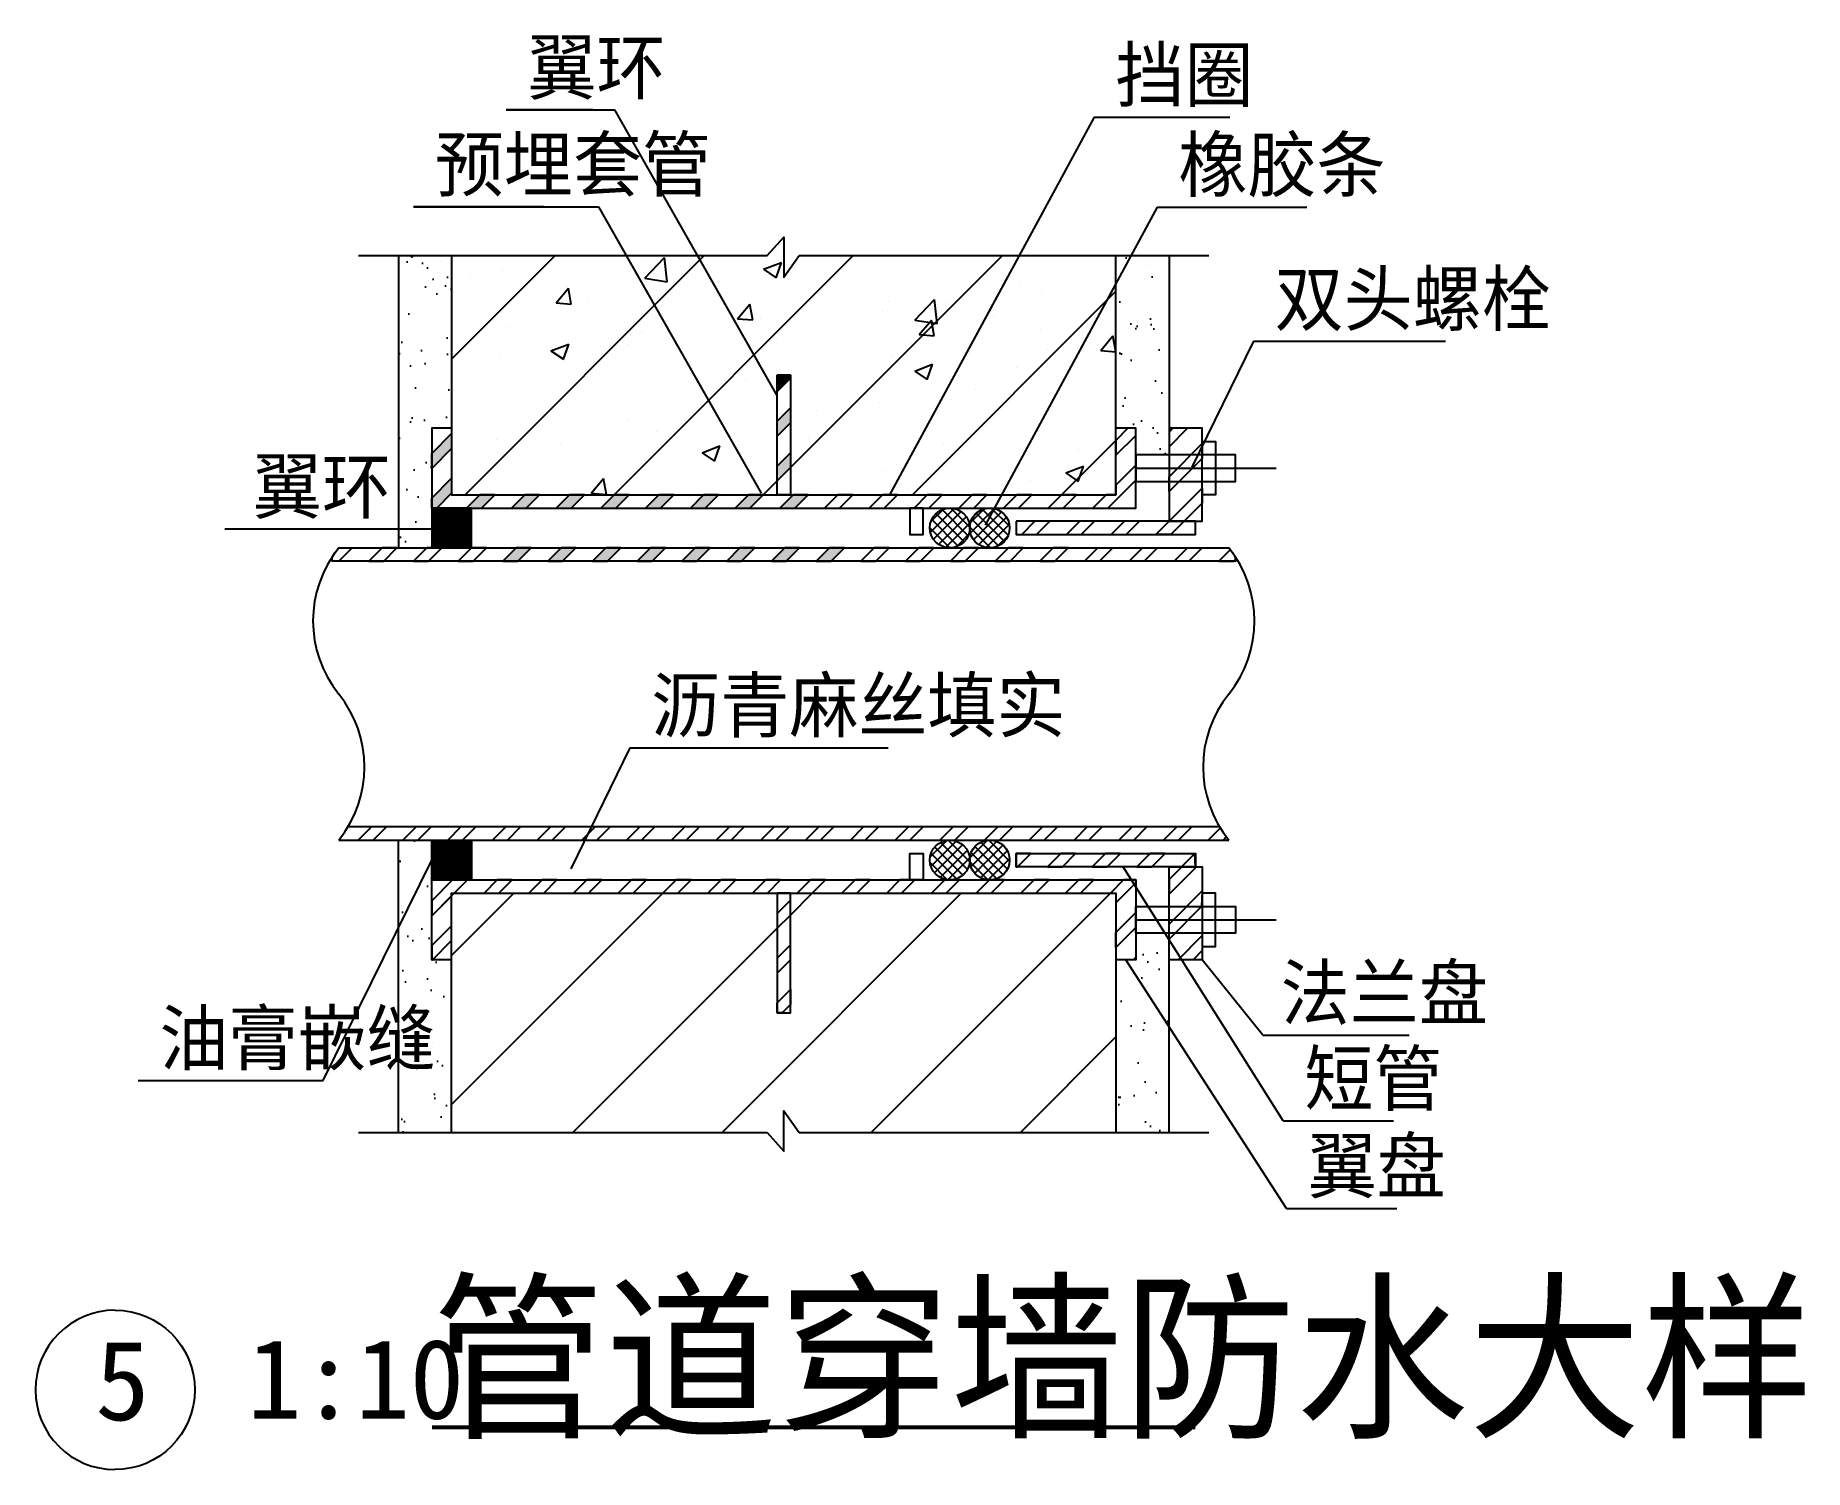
# Model space of a CAD drawing. Header units: metres. Extents: x -2554 to 10764, y -8903 to 1893.
import ezdxf

# ---------------------------------------------------------------- set-up
doc = ezdxf.new("R2010")
doc.units = ezdxf.units.M
doc.layers.add('PUB_TEXT', color=7, linetype='Continuous')

msp = doc.modelspace()

# ---------------------------------------------------------------- hatches: boundary and pattern name
h = msp.add_hatch()
h.set_pattern_fill('AR-SAND', scale=8)
h.paths.add_polyline_path([(579.77, 235.51), (179.77, 235.51), (179.77, -1964.49), (429.77, -1964.49), (429.77, -1664.49), (429.77, -1064.49), (579.77, -1064.49)])
h.paths.add_polyline_path([(5979.77, 235.51), (5579.77, 235.51), (5579.77, -1064.49), (5729.77, -1064.49), (5729.77, -1264.49), (5979.77, -1264.49), (5979.77, -1064.49)])
h = msp.add_hatch()
h.set_pattern_fill('SOLID')
h.paths.add_polyline_path([(3129.77, -686.84), (3129.77, -664.49), (3029.77, -664.49), (3029.77, -786.84)])
h = msp.add_hatch()
h.set_pattern_fill('SOLID')
h.paths.add_polyline_path([(3129.77, -1023.6), (3129.77, -911.35), (3029.77, -1011.35), (3029.77, -1123.6)])
h.paths.add_polyline_path([(3129.77, -1360.36), (3129.77, -1248.11), (3029.77, -1348.11), (3029.77, -1460.36)])
h.paths.add_polyline_path([(429.77, -1254.03), (429.77, -1366.28), (579.77, -1216.28), (579.77, -1104.03)])
h.paths.add_polyline_path([(429.77, -1590.79), (429.77, -1664.49), (468.32, -1664.49), (579.77, -1553.04), (579.77, -1440.79)])
h.paths.add_polyline_path([(692.82, -1664.49), (805.08, -1664.49), (905.08, -1564.49), (792.82, -1564.49)])
h.paths.add_polyline_path([(1241.84, -1564.49), (1129.58, -1564.49), (1029.58, -1664.49), (1141.84, -1664.49)])
h = msp.add_hatch()
h.set_pattern_fill('ANSI32', scale=25)
h.paths.add_polyline_path([(6229.77, -1064.49), (5979.77, -1064.49), (5979.77, -1264.49), (6229.77, -1264.49), (6229.77, -1164.49)])
h.paths.add_polyline_path([(6229.77, -1264.49), (5979.77, -1264.49), (5979.77, -1364.49), (6229.77, -1364.49)])
h.paths.add_polyline_path([(6229.77, -1364.49), (5979.77, -1364.49), (5979.77, -1464.49), (6229.77, -1464.49)])
h.paths.add_polyline_path([(6229.77, -1464.49), (5979.77, -1464.49), (5979.77, -1764.49), (6229.77, -1764.49)])
h = msp.add_hatch()
h.set_pattern_fill('SOLID')
h.paths.add_polyline_path([(1578.6, -1564.49), (1466.34, -1564.49), (1366.34, -1664.49), (1478.6, -1664.49)])
h.paths.add_polyline_path([(1915.35, -1564.49), (1803.1, -1564.49), (1703.1, -1664.49), (1815.35, -1664.49)])
h.paths.add_polyline_path([(2252.11, -1564.49), (2139.86, -1564.49), (2039.86, -1664.49), (2152.11, -1664.49)])
h.paths.add_polyline_path([(2588.87, -1564.49), (2476.62, -1564.49), (2376.62, -1664.49), (2488.87, -1664.49)])
h.paths.add_polyline_path([(2925.63, -1564.49), (2813.38, -1564.49), (2713.38, -1664.49), (2825.63, -1664.49)])
h.paths.add_polyline_path([(3262.39, -1564.49), (3150.14, -1564.49), (3050.14, -1664.49), (3162.39, -1664.49)])
h.paths.add_polyline_path([(3199.15, -1964.49), (3086.9, -1964.49), (2986.9, -2064.49), (3099.15, -2064.49)])
h.paths.add_polyline_path([(2862.39, -1964.49), (2750.14, -1964.49), (2650.14, -2064.49), (2762.39, -2064.49)])
h.paths.add_polyline_path([(2525.63, -1964.49), (2413.38, -1964.49), (2313.38, -2064.49), (2425.63, -2064.49)])
h.paths.add_polyline_path([(2188.87, -1964.49), (2076.62, -1964.49), (1976.62, -2064.49), (2088.87, -2064.49)])
h.paths.add_polyline_path([(1852.11, -1964.49), (1739.86, -1964.49), (1639.86, -2064.49), (1752.11, -2064.49)])
h.paths.add_polyline_path([(1515.35, -1964.49), (1403.1, -1964.49), (1303.1, -2064.49), (1415.35, -2064.49)])
h.paths.add_polyline_path([(1178.6, -1964.49), (1066.34, -1964.49), (966.34, -2064.49), (1078.6, -2064.49)])
h.paths.add_polyline_path([(3535.91, -1964.49), (3423.66, -1964.49), (3323.66, -2064.49), (3435.91, -2064.49)])
h = msp.add_hatch()
h.set_pattern_fill('SOLID')
h.paths.add_polyline_path([(729.77, -1664.49), (429.77, -1664.49), (429.77, -1964.49), (729.77, -1964.49)])
h = msp.add_hatch()
h.set_pattern_fill('ANSI37', scale=17)
h.paths.add_polyline_path([(4179.77, -1814.49, 1), (4479.77, -1814.49, 1)])
h.paths.add_polyline_path([(4479.77, -1814.49, 1), (4779.77, -1814.49, 1)])
h = msp.add_hatch()
h.set_pattern_fill('ANSI32', scale=25)
h.paths.add_polyline_path([(6429.77, -1964.49), (-270.23, -1964.49, 0.02), (-320.23, -2033.24), (-320.23, -2064.49), (6479.77, -2064.49), (6479.77, -2033.24, 0.02)])
h.paths.add_polyline_path([(6360.2, -4064.49), (-200.67, -4064.49, -0.03), (-270.23, -4164.49), (6429.77, -4164.49, -0.03)])
h = msp.add_hatch()
h.set_pattern_fill('AR-SAND', scale=8)
h.paths.add_polyline_path([(5979.77, -4864.49), (5729.77, -4864.49), (5729.77, -5064.49), (5579.77, -5064.49), (5579.77, -6364.49), (5979.77, -6364.49)])
h.paths.add_polyline_path([(579.77, -5064.49), (429.77, -5064.49), (429.77, -4958.39), (429.77, -4464.49), (429.77, -4164.49), (179.77, -4164.49), (179.77, -6364.49), (579.77, -6364.49)])
h = msp.add_hatch()
h.set_pattern_fill('SOLID')
h.paths.add_polyline_path([(729.77, -4464.49), (429.77, -4464.49), (429.77, -4164.49), (729.77, -4164.49)])
h = msp.add_hatch()
h.set_pattern_fill('ANSI37', scale=17)
h.paths.add_polyline_path([(4179.77, -4314.49, 1), (4479.77, -4314.49, 1)])
h.paths.add_polyline_path([(4779.77, -4314.49, 1), (4479.77, -4314.49, 1)])
h = msp.add_hatch()
h.set_pattern_fill('ANSI32', scale=25)
h.paths.add_polyline_path([(6179.77, -4264.49), (4829.77, -4264.49), (4829.77, -4364.49), (6179.77, -4364.49)])
h.paths.add_polyline_path([(6229.77, -4364.49), (5979.77, -4364.49), (5979.77, -4664.49), (6229.77, -4664.49), (6229.77, -4564.49)])
h.paths.add_polyline_path([(6229.77, -4664.49), (5979.77, -4664.49), (5979.77, -4764.49), (6229.77, -4764.49)])
h.paths.add_polyline_path([(6229.77, -4764.49), (5979.77, -4764.49), (5979.77, -4864.49), (6229.77, -4864.49)])
h.paths.add_polyline_path([(6229.77, -4864.49), (5979.77, -4864.49), (5979.77, -5064.49), (6229.77, -5064.49)])
h = msp.add_hatch()
h.set_pattern_fill('ANSI32', scale=25)
h.paths.add_polyline_path([(5729.77, -4464.49), (429.77, -4464.49), (429.77, -5064.49), (579.77, -5064.49), (579.77, -4564.49), (5579.77, -4564.49), (5579.77, -5064.49), (5729.77, -5064.49)])
h = msp.add_hatch()
h.set_pattern_fill('ANSI32', scale=25)
h.paths.add_polyline_path([(3129.77, -4564.49), (3029.77, -4564.49), (3029.77, -5464.49), (3129.77, -5464.49)])

# ---------------------------------------------------------------- linework, layer by layer
for p, q in [((1804.61, 1333.04), (3029.77, -822.33)), ((1685.59, 602.96), (2910.74, -1552.41)), ((-120.23, 235.51), (2955.45, 235.51)), ((264.99, 235.51), (285.26, 221.83)), ((495.65, 190.7), (495.65, 190.7)), ((579.77, -542.77), (1358.04, 235.51)), ((680.57, -1564.49), (2480.57, 235.51)), ((1803.1, -1564.49), (3603.1, 235.51)), ((2033.09, 65.68), (2181.47, 220.32)), ((2202.52, 39.41), (2181.47, 220.32)), ((2928.24, 133.18), (3061.62, 184.38)), ((3022.99, 69.27), (3061.62, 184.38)), ((3129.77, -1360.36), (4725.63, 235.51)), ((3174.06, 153.82), (3174.06, 153.82)), ((3196.14, 235.51), (6279.77, 235.51)), ((5836.35, 163.67), (5836.35, 163.67)), ((721.48, 94.99), (721.48, 94.99)), ((962.23, 121.96), (962.23, 121.96)), ((2033.09, 65.68), (2202.52, 39.4)), ((2928.23, 133.18), (3022.99, 69.27)), ((4858.25, 29.54), (4858.25, 29.54)), ((592.11, -42.97), (592.11, -42.97)), ((1366.38, -119.54), (1480.25, -129.5)), ((1366.39, -119.54), (1458.22, -10.09)), ((1480.24, -129.51), (1458.22, -10.1)), ((1609.04, -85.93), (1609.04, -85.93)), ((2063.09, -36.88), (2063.09, -36.88)), ((2625.97, -128.9), (2625.97, -128.9)), ((2732.77, -239.09), (2824.61, -129.64)), ((2846.62, -249.07), (2824.6, -129.66)), ((3868.82, -113.29), (3868.82, -113.29)), ((4048.17, -1564.49), (5579.77, -32.89)), ((4066.19, -249.63), (4214.56, -94.99)), ((4235.61, -275.91), (4214.56, -94.99)), ((4301.82, -119.03), (4301.82, -119.03)), ((5023.31, -24.05), (5023.31, -24.05)), ((952.12, -227.58), (952.12, -227.58)), ((2732.76, -239.09), (2846.63, -249.05)), ((2906.59, -235.25), (2906.59, -235.25)), ((3642.9, -171.86), (3642.9, -171.86)), ((3824.93, -181.82), (3824.93, -181.82)), ((4066.19, -249.64), (4235.61, -275.92)), ((4099.16, -358.63), (4190.99, -249.18)), ((4213, -368.62), (4190.98, -249.21)), ((4659.83, -214.83), (4659.83, -214.83)), ((993.78, -298.85), (993.78, -298.85)), ((1928.5, -369.38), (1928.5, -369.38)), ((2010.71, -341.82), (2010.71, -341.82)), ((2621.82, -340.21), (2621.82, -340.21)), ((3027.64, -384.79), (3027.64, -384.79)), ((4099.14, -358.63), (4213.01, -368.59)), ((5012.57, -322.15), (5012.57, -322.15)), ((5465.54, -478.17), (5557.38, -368.72)), ((5579.38, -488.17), (5557.35, -368.76)), ((939.06, -512.21), (939.06, -512.21)), ((1327.61, -481.24), (1461, -430.04)), ((1327.61, -481.24), (1422.37, -545.15)), ((1422.37, -545.15), (1460.99, -430.04)), ((1423.44, -497.98), (1423.44, -497.98)), ((1900.34, -435.19), (1900.34, -435.19)), ((3901.6, -512.84), (3901.6, -512.84)), ((4044.57, -427.75), (4044.57, -427.75)), ((5061.5, -470.72), (5061.5, -470.72)), ((5465.52, -478.17), (5579.39, -488.13)), ((3029.77, -674.59), (3039.86, -664.49)), ((4065.34, -633.81), (4160.1, -697.72)), ((4065.35, -633.81), (4198.73, -582.61)), ((4160.1, -697.72), (4198.72, -582.6)), ((4835.09, -604.62), (4835.09, -604.62)), ((2790.63, -703.54), (2790.63, -703.54)), ((3029.77, -786.84), (3129.77, -686.84)), ((3845.66, -747.45), (3845.66, -747.45)), ((4522.16, -775.4), (4522.16, -775.4)), ((1679.66, -894.24), (1679.66, -894.24)), ((2883.43, -869.41), (2883.43, -869.41)), ((3029.77, -1011.35), (3129.77, -911.35)), ((3800.68, -870.39), (3800.68, -870.39)), ((1230.05, -1054.26), (1230.05, -1054.26)), ((1905.33, -1003.54), (1905.33, -1003.54)), ((3029.77, -1123.6), (3129.77, -1023.6)), ((3323.78, -933.17), (3323.78, -933.17)), ((5579.77, -1155.43), (5670.7, -1064.49)), ((429.77, -1254.03), (579.77, -1104.03)), ((915.9, -1146.37), (915.9, -1146.37)), ((1399.19, -1186.55), (1399.19, -1186.55)), ((2120.67, -1091.56), (2120.67, -1091.56)), ((2246.97, -1097.23), (2246.97, -1097.23)), ((2464.72, -1248.23), (2598.11, -1197.03)), ((2559.47, -1312.14), (2598.1, -1197.02)), ((3263.9, -1140.19), (3263.9, -1140.19)), ((4280.83, -1183.16), (4280.83, -1183.16)), ((5170.7, -1564.49), (5579.77, -1155.43)), ((5579.77, -1267.68), (5729.77, -1117.68)), ((429.77, -1366.28), (579.77, -1216.28)), ((922.29, -1249.33), (922.29, -1249.33)), ((2464.72, -1248.23), (2559.47, -1312.14)), ((3029.77, -1348.11), (3129.77, -1248.11)), ((4811.92, -1238.79), (4811.92, -1238.79)), ((5297.76, -1226.12), (5297.76, -1226.12)), ((429.77, -1590.79), (579.77, -1440.79)), ((1630.71, -1552.47), (1722.55, -1443.02)), ((1744.55, -1562.44), (1722.53, -1443.03)), ((2925.63, -1564.49), (3029.77, -1460.36)), ((3029.77, -1460.36), (3129.77, -1360.36)), ((3822.49, -1381.62), (3822.49, -1381.62)), ((4933.91, -1458.79), (4933.91, -1458.79)), ((5202.45, -1400.8), (5297.21, -1464.71)), ((5202.46, -1400.8), (5335.84, -1349.6)), ((5224.12, -1368.36), (5224.12, -1368.36)), ((5297.2, -1464.71), (5335.83, -1349.59)), ((5519.71, -1664.49), (5729.77, -1454.44)), ((5579.77, -1492.19), (5729.77, -1342.19)), ((5729.77, -1364.49), (6785.71, -1364.49)), ((468.32, -1664.49), (579.77, -1553.04)), ((692.82, -1664.49), (792.82, -1564.49)), ((792.82, -1564.49), (692.82, -1664.49)), ((905.08, -1564.49), (792.82, -1564.49)), ((805.08, -1664.49), (905.08, -1564.49)), ((805.08, -1664.49), (905.08, -1564.49)), ((1029.58, -1664.49), (1129.58, -1564.49)), ((1129.58, -1564.49), (1029.58, -1664.49)), ((1241.84, -1564.49), (1129.58, -1564.49)), ((1141.84, -1664.49), (1241.84, -1564.49)), ((1141.84, -1664.49), (1241.84, -1564.49)), ((1366.34, -1664.49), (1466.34, -1564.49)), ((1478.6, -1664.49), (1578.6, -1564.49)), ((1630.7, -1552.47), (1744.57, -1562.43)), ((1703.1, -1664.49), (1803.1, -1564.49)), ((1815.35, -1664.49), (1915.35, -1564.49)), ((2039.86, -1664.49), (2139.86, -1564.49)), ((2152.11, -1664.49), (2252.11, -1564.49)), ((2376.62, -1664.49), (2476.62, -1564.49)), ((2488.87, -1664.49), (2588.87, -1564.49)), ((2713.38, -1664.49), (2813.38, -1564.49)), ((2825.63, -1664.49), (2925.63, -1564.49)), ((2860.26, -1503.57), (2860.26, -1503.57)), ((3050.14, -1664.49), (3150.14, -1564.49)), ((3162.39, -1664.49), (3262.39, -1564.49)), ((3386.9, -1664.49), (3486.9, -1564.49)), ((3499.15, -1664.49), (3599.15, -1564.49)), ((3723.66, -1664.49), (3823.66, -1564.49)), ((3835.91, -1664.49), (3935.91, -1564.49)), ((4021.01, -1526.75), (4021.01, -1526.75)), ((4060.42, -1664.49), (4160.42, -1564.49)), ((4172.67, -1664.49), (4272.67, -1564.49)), ((4397.18, -1664.49), (4497.18, -1564.49)), ((4509.43, -1664.49), (4609.43, -1564.49)), ((4733.94, -1664.49), (4833.94, -1564.49)), ((4846.19, -1664.49), (4946.19, -1564.49)), ((5070.7, -1664.49), (5170.7, -1564.49)), ((5182.95, -1664.49), (5282.95, -1564.49)), ((5407.46, -1664.49), (5507.46, -1564.49)), ((692.82, -1664.49), (805.08, -1664.49)), ((1029.58, -1664.49), (1141.84, -1664.49)), ((4870.7, -1864.49), (4970.7, -1764.49)), ((4982.95, -1864.49), (5082.95, -1764.49)), ((5207.46, -1864.49), (5307.46, -1764.49)), ((5319.71, -1864.49), (5419.71, -1764.49)), ((5544.22, -1864.49), (5644.22, -1764.49)), ((5656.47, -1864.49), (5756.47, -1764.49)), ((5880.98, -1864.49), (5980.98, -1764.49)), ((5993.23, -1864.49), (6093.23, -1764.49)), ((-387.47, -5974.68), (429.77, -4314.49)), ((579.77, -5032.89), (1048.17, -4564.49)), ((579.77, -6155.43), (2170.7, -4564.49)), ((2615.76, -6364.49), (4415.76, -4564.49)), ((3129.77, -4727.96), (3293.23, -4564.49)), ((3738.29, -6364.49), (5538.29, -4564.49)), ((5729.77, -4764.49), (6785.71, -4764.49)), ((1493.23, -6364.49), (3029.77, -4827.96)), ((4860.83, -6364.49), (5579.77, -5645.55)), ((-120.23, -6364.49), (2955.45, -6364.49)), ((3196.14, -6364.49), (6279.77, -6364.49))]:
    msp.add_line(p, q)
for points in [[(2955.45, 235.51), (3079.77, 375.67), (3079.77, 73.46), (3196.14, 235.51)], [(179.77, 235.51), (179.77, -1964.49)], [(579.77, 235.51), (579.77, -1564.49), (5579.77, -1564.49), (5579.77, 235.51)], [(5979.77, 235.51), (5979.77, -1764.49)], [(579.77, -1064.49), (429.77, -1064.49), (429.77, -1664.49), (5729.77, -1664.49), (5729.77, -1064.49), (5579.77, -1064.49)], [(429.77, -1590.79), (579.77, -1440.79), (579.77, -1553.04), (468.32, -1664.49), (429.77, -1664.49), (429.77, -1590.79)], [(4029.77, -1664.49), (4029.77, -1864.49), (4129.77, -1864.49), (4129.77, -1664.49), (4029.77, -1664.49)], [(-270.23, -1964.49), (6429.77, -1964.49)], [(6479.77, -2033.24), (6479.77, -2064.49), (-320.23, -2064.49), (-320.23, -2033.24)], [(6360.2, -4064.49), (-200.67, -4064.49)], [(-270.23, -4164.49), (6429.77, -4164.49)], [(179.77, -6364.49), (179.77, -4164.49)], [(4029.77, -4464.49), (4029.77, -4264.49), (4129.77, -4264.49), (4129.77, -4464.49), (4029.77, -4464.49)], [(5979.77, -6364.49), (5979.77, -4364.49)], [(579.77, -5064.49), (429.77, -5064.49), (429.77, -4464.49), (5729.77, -4464.49), (5729.77, -5064.49), (5579.77, -5064.49)], [(579.77, -6364.49), (579.77, -4564.49), (5579.77, -4564.49), (5579.77, -6364.49)], [(2955.45, -6364.49), (3079.77, -6504.66), (3079.77, -6202.45), (3196.14, -6364.49)]]:
    msp.add_lwpolyline(points)
for points in [[(3029.77, -664.49), (3129.77, -664.49), (3129.77, -1564.49), (3029.77, -1564.49)], [(3029.77, -664.49), (3029.77, -786.84), (3129.77, -686.84), (3129.77, -664.49)], [(3029.77, -1011.35), (3129.77, -911.35), (3129.77, -1023.6), (3029.77, -1123.6)], [(5579.77, -1155.43), (5579.77, -1267.68), (5729.77, -1117.68), (5729.77, -1064.49), (5670.7, -1064.49)], [(5979.77, -1064.49), (5979.77, -1764.49), (6229.77, -1764.49), (6229.77, -1064.49)], [(5979.77, -1092.19), (5979.77, -1204.44), (6119.71, -1064.49), (6007.46, -1064.49)], [(429.77, -1254.03), (579.77, -1104.03), (579.77, -1216.28), (429.77, -1366.28)], [(5979.77, -1428.94), (6229.77, -1178.94), (6229.77, -1291.2), (5979.77, -1541.2)], [(6229.77, -1164.49), (6329.77, -1164.49), (6329.77, -1564.49), (6229.77, -1564.49)], [(3029.77, -1348.11), (3129.77, -1248.11), (3129.77, -1360.36), (3029.77, -1460.36)], [(5729.77, -1264.49), (5729.77, -1464.49), (6479.77, -1464.49), (6479.77, -1264.49), (5729.77, -1264.49)], [(5579.77, -1492.19), (5579.77, -1564.49), (5507.46, -1564.49), (5407.46, -1664.49), (5519.71, -1664.49), (5729.77, -1454.44), (5729.77, -1342.19)], [(1466.34, -1564.49), (1366.34, -1664.49), (1478.6, -1664.49), (1578.6, -1564.49)], [(1466.34, -1564.49), (1366.34, -1664.49), (1478.6, -1664.49), (1578.6, -1564.49)], [(1803.1, -1564.49), (1703.1, -1664.49), (1815.35, -1664.49), (1915.35, -1564.49)], [(2139.86, -1564.49), (2039.86, -1664.49), (2152.11, -1664.49), (2252.11, -1564.49)], [(2476.62, -1564.49), (2376.62, -1664.49), (2488.87, -1664.49), (2588.87, -1564.49)], [(2813.38, -1564.49), (2713.38, -1664.49), (2825.63, -1664.49), (2925.63, -1564.49)], [(3150.14, -1564.49), (3050.14, -1664.49), (3162.39, -1664.49), (3262.39, -1564.49)], [(3486.9, -1564.49), (3386.9, -1664.49), (3499.15, -1664.49), (3599.15, -1564.49)], [(3823.66, -1564.49), (3723.66, -1664.49), (3835.91, -1664.49), (3935.91, -1564.49)], [(4160.42, -1564.49), (4060.42, -1664.49), (4172.67, -1664.49), (4272.67, -1564.49)], [(4497.18, -1564.49), (4397.18, -1664.49), (4509.43, -1664.49), (4609.43, -1564.49)], [(4833.94, -1564.49), (4733.94, -1664.49), (4846.19, -1664.49), (4946.19, -1564.49)], [(5170.7, -1564.49), (5070.7, -1664.49), (5182.95, -1664.49), (5282.95, -1564.49)], [(6229.77, -1515.7), (6229.77, -1627.96), (5993.23, -1864.49), (5880.98, -1864.49)], [(429.77, -1664.49), (429.77, -1964.49), (729.77, -1964.49), (729.77, -1664.49)], [(4829.77, -1764.49), (4829.77, -1864.49), (6179.77, -1864.49), (6179.77, -1764.49)], [(4970.7, -1764.49), (4870.7, -1864.49), (4982.95, -1864.49), (5082.95, -1764.49)], [(5307.46, -1764.49), (5207.46, -1864.49), (5319.71, -1864.49), (5419.71, -1764.49)], [(5644.22, -1764.49), (5544.22, -1864.49), (5656.47, -1864.49), (5756.47, -1764.49)], [(-270.23, -1964.49), (-168.44, -1964.49), (-268.44, -2064.49), (-320.23, -2064.49), (-320.23, -2033.24), (-308.17, -2015.33), (-299.21, -2002.6), (-284.56, -1982.8)], [(56.06, -1964.49), (-43.94, -2064.49), (68.32, -2064.49), (168.32, -1964.49), (56.06, -1964.49)], [(392.82, -1964.49), (292.82, -2064.49), (405.08, -2064.49), (505.08, -1964.49)], [(729.77, -1964.49), (629.58, -2064.49), (741.84, -2064.49), (841.84, -1964.49)], [(1066.34, -1964.49), (966.34, -2064.49), (1078.6, -2064.49), (1178.6, -1964.49)], [(1403.1, -1964.49), (1303.1, -2064.49), (1415.35, -2064.49), (1515.35, -1964.49)], [(1739.86, -1964.49), (1639.86, -2064.49), (1752.11, -2064.49), (1852.11, -1964.49)], [(2076.62, -1964.49), (1976.62, -2064.49), (2088.87, -2064.49), (2188.87, -1964.49)], [(2413.38, -1964.49), (2313.38, -2064.49), (2425.63, -2064.49), (2525.63, -1964.49)], [(2750.14, -1964.49), (2650.14, -2064.49), (2762.39, -2064.49), (2862.39, -1964.49)], [(3086.9, -1964.49), (2986.9, -2064.49), (3099.15, -2064.49), (3199.15, -1964.49)], [(3423.66, -1964.49), (3323.66, -2064.49), (3435.91, -2064.49), (3535.91, -1964.49)], [(3760.42, -1964.49), (3660.42, -2064.49), (3772.67, -2064.49), (3872.67, -1964.49)], [(4097.18, -1964.49), (3997.18, -2064.49), (4109.43, -2064.49), (4209.43, -1964.49)], [(4433.94, -1964.49), (4333.94, -2064.49), (4446.19, -2064.49), (4546.19, -1964.49)], [(4770.7, -1964.49), (4670.7, -2064.49), (4782.95, -2064.49), (4882.95, -1964.49)], [(5107.46, -1964.49), (5007.46, -2064.49), (5119.71, -2064.49), (5219.71, -1964.49)], [(5556.47, -1964.49), (5456.47, -2064.49), (5344.22, -2064.49), (5444.22, -1964.49)], [(5893.23, -1964.49), (5793.23, -2064.49), (5680.98, -2064.49), (5780.98, -1964.49)], [(6229.99, -1964.49), (6129.99, -2064.49), (6017.74, -2064.49), (6117.74, -1964.49)], [(6440.66, -1978.33), (6354.5, -2064.49), (6466.75, -2064.49), (6479.77, -2051.48), (6479.77, -2033.24), (6459.73, -2003.98), (6448.71, -1988.92)], [(-23.38, -4064.49), (-123.38, -4164.49), (-11.13, -4164.49), (88.87, -4064.49)], [(313.38, -4064.49), (213.38, -4164.49), (325.63, -4164.49), (425.63, -4064.49)], [(650.14, -4064.49), (550.14, -4164.49), (662.39, -4164.49), (762.39, -4064.49)], [(986.9, -4064.49), (886.9, -4164.49), (999.15, -4164.49), (1099.15, -4064.49)], [(1323.66, -4064.49), (1223.66, -4164.49), (1335.91, -4164.49), (1435.91, -4064.49)], [(1660.42, -4064.49), (1560.42, -4164.49), (1672.67, -4164.49), (1772.67, -4064.49)], [(1997.18, -4064.49), (1897.18, -4164.49), (2009.43, -4164.49), (2109.43, -4064.49)], [(2333.94, -4064.49), (2233.94, -4164.49), (2346.19, -4164.49), (2446.19, -4064.49)], [(2670.7, -4064.49), (2570.7, -4164.49), (2682.95, -4164.49), (2782.95, -4064.49)], [(3007.46, -4064.49), (2907.46, -4164.49), (3019.71, -4164.49), (3119.71, -4064.49)], [(3344.22, -4064.49), (3244.22, -4164.49), (3356.47, -4164.49), (3456.47, -4064.49)], [(3680.98, -4064.49), (3580.98, -4164.49), (3693.23, -4164.49), (3793.23, -4064.49)], [(4017.74, -4064.49), (3917.74, -4164.49), (4029.99, -4164.49), (4129.99, -4064.49)], [(4354.5, -4064.49), (4254.5, -4164.49), (4366.75, -4164.49), (4466.75, -4064.49)], [(4691.26, -4064.49), (4591.26, -4164.49), (4703.51, -4164.49), (4803.51, -4064.49)], [(5028.01, -4064.49), (4928.01, -4164.49), (5040.27, -4164.49), (5140.27, -4064.49)], [(5364.77, -4064.49), (5264.77, -4164.49), (5377.03, -4164.49), (5477.03, -4064.49)], [(5701.53, -4064.49), (5601.53, -4164.49), (5713.79, -4164.49), (5813.79, -4064.49)], [(6038.29, -4064.49), (5938.29, -4164.49), (6050.55, -4164.49), (6150.55, -4064.49)], [(6365.8, -4073.75), (6275.05, -4164.49), (6387.31, -4164.49), (6411.21, -4140.59), (6396.83, -4120.82), (6386.51, -4105.88), (6376.16, -4090.21)], [(429.77, -4464.49), (429.77, -4164.49), (729.77, -4164.49), (729.77, -4464.49)], [(4829.77, -4364.49), (4829.77, -4264.49), (6179.77, -4264.49), (6179.77, -4364.49)], [(4829.77, -4264.49), (4829.77, -4364.49), (4840.27, -4364.49), (4940.27, -4264.49)], [(5164.77, -4264.49), (5064.77, -4364.49), (5177.03, -4364.49), (5277.03, -4264.49)], [(5501.53, -4264.49), (5401.53, -4364.49), (5513.79, -4364.49), (5613.79, -4264.49)], [(5838.29, -4264.49), (5738.29, -4364.49), (5850.55, -4364.49), (5950.55, -4264.49)], [(6175.05, -4264.49), (5979.77, -4459.78), (5979.77, -4572.03), (6187.31, -4364.49), (6179.77, -4364.49)], [(5979.77, -5064.49), (5979.77, -4364.49), (6229.77, -4364.49), (6229.77, -5064.49)], [(586.9, -4464.49), (429.77, -4621.63), (429.77, -4733.88), (699.15, -4464.49)], [(923.66, -4464.49), (823.66, -4564.49), (935.91, -4564.49), (1035.91, -4464.49)], [(1260.42, -4464.49), (1160.42, -4564.49), (1272.67, -4564.49), (1372.67, -4464.49)], [(1597.18, -4464.49), (1497.18, -4564.49), (1609.43, -4564.49), (1709.43, -4464.49)], [(1933.94, -4464.49), (1833.94, -4564.49), (1946.19, -4564.49), (2046.19, -4464.49)], [(2270.7, -4464.49), (2170.7, -4564.49), (2282.95, -4564.49), (2382.95, -4464.49)], [(2607.46, -4464.49), (2507.46, -4564.49), (2619.71, -4564.49), (2719.71, -4464.49)], [(2944.22, -4464.49), (2844.22, -4564.49), (2956.47, -4564.49), (3056.47, -4464.49)], [(3280.98, -4464.49), (3180.98, -4564.49), (3293.23, -4564.49), (3393.23, -4464.49)], [(3617.74, -4464.49), (3517.74, -4564.49), (3629.99, -4564.49), (3729.99, -4464.49)], [(3954.5, -4464.49), (3854.5, -4564.49), (3966.75, -4564.49), (4066.75, -4464.49)], [(4291.26, -4464.49), (4191.26, -4564.49), (4303.51, -4564.49), (4403.51, -4464.49)], [(4628.01, -4464.49), (4528.01, -4564.49), (4640.27, -4564.49), (4740.27, -4464.49)], [(4964.77, -4464.49), (4864.77, -4564.49), (4977.03, -4564.49), (5077.03, -4464.49)], [(5301.53, -4464.49), (5201.53, -4564.49), (5313.79, -4564.49), (5413.79, -4464.49)], [(5638.29, -4464.49), (5538.29, -4564.49), (5579.77, -4564.49), (5579.77, -4635.27), (5729.77, -4485.27), (5729.77, -4464.49)], [(3029.77, -5464.49), (3129.77, -5464.49), (3129.77, -4564.49), (3029.77, -4564.49)], [(3129.77, -4615.7), (3029.77, -4715.7), (3029.77, -4827.96), (3129.77, -4727.96)], [(6229.77, -4546.54), (6224.07, -4664.49), (5979.77, -4908.79), (5979.77, -4796.54)], [(6229.77, -4964.49), (6329.77, -4964.49), (6329.77, -4564.49), (6229.77, -4564.49)], [(5579.77, -4859.78), (5729.77, -4709.78), (5729.77, -4822.03), (5579.77, -4972.03)], [(5729.77, -4864.49), (5729.77, -4664.49), (6479.77, -4664.49), (6479.77, -4864.49), (5729.77, -4864.49)], [(429.77, -4958.39), (429.77, -5064.49), (435.91, -5064.49), (579.77, -4920.64), (579.77, -4808.39)], [(6229.77, -4883.3), (6229.77, -4995.55), (6160.83, -5064.49), (6048.57, -5064.49)], [(3029.77, -5052.46), (3029.77, -5164.72), (3129.77, -5064.72), (3129.77, -4952.46)], [(3029.77, -5389.22), (3129.77, -5289.22), (3129.77, -5401.48), (3066.75, -5464.49), (3029.77, -5464.49)]]:
    msp.add_lwpolyline(points, close=True)
for points in [[(-1953.66, -7702.81, 1), (-1953.66, -8902.81, 1)], [(-1953.66, -7702.81, -1), (-1953.66, -8902.81, -1)]]:
    msp.add_lwpolyline(points, format="xyb")
for centre in [(4329.77, -1814.49), (4629.77, -1814.49), (4329.77, -4314.49), (4629.77, -4314.49)]:
    msp.add_circle(centre, 150)
for centre, start, end in [((413.7, -2514.49), 141.19, 218.81), ((5745.83, -2514.49), 321.19, 38.81), ((-954.17, -3614.49), 321.19, 38.81), ((7113.7, -3614.49), 141.19, 218.81)]:
    msp.add_arc(centre, 877.65, start, end)
at = {"layer": 'PUB_TEXT'}
for p, q in [((1642.47, 1333.04), (989.01, 1333.04)), ((989.01, 1333.04), (1804.61, 1333.04)), ((5416.73, 1276.8), (3873.15, -1569.08)), ((5416.73, 1276.8), (6437.16, 1276.8)), ((1273.98, 602.96), (293.19, 602.96)), ((293.19, 602.96), (1685.59, 602.96)), ((5890.04, 600.58), (4596.69, -1794.7)), ((5890.04, 600.58), (7017.26, 600.58)), ((6614.74, -408.69), (6151.99, -1357.32)), ((6614.74, -408.69), (8062.34, -408.69)), ((-1126.7, -1821.83), (429.77, -1821.83)), ((1921.08, -3468.38), (1477.96, -4379.34)), ((1921.08, -3468.38), (3865.08, -3468.38)), ((6838.03, -6278.34), (5635.23, -4364.49)), ((6863.35, -6936.25), (5654.77, -5064.49)), ((6686.11, -5633.08), (6229.77, -5064.49)), ((6686.11, -5633.08), (7787.31, -5633.08)), ((-1779.87, -5974.68), (-387.47, -5974.68)), ((6838.03, -6278.34), (7670.43, -6278.34)), ((6863.35, -6936.25), (7695.75, -6936.25))]:
    msp.add_line(p, q, dxfattribs=at)
for points in [[(433.28, -8575.69), (6177.83, -8575.69)], [(433.28, -8590.69), (6177.83, -8590.69)]]:
    msp.add_lwpolyline(points, dxfattribs=at)

# ---------------------------------------------------------------- texts
for s, height, p in [('翼环', 400, (1149.01, 1453.04)), ('挡圈', 400, (5576.73, 1396.8)), ('预埋套管', 400, (453.19, 722.96)), ('橡胶条', 400, (6050.04, 720.58)), ('双头螺栓', 400, (6774.74, -288.69)), ('翼环', 400, (-917.16, -1701.83)), ('沥青麻丝填实', 400, (2081.08, -3348.38)), ('法兰盘', 400, (6820.78, -5513.08)), ('油膏嵌缝', 400, (-1619.87, -5854.68)), ('短管', 400, (6998.03, -6158.34)), ('翼盘', 400, (7023.35, -6816.25)), ('管道穿墙防水大样', 1000, (433.28, -8560.69)), ('5', 600, (-2102.2, -8531.19)), ('1:10', 600, (-959.56, -8519.77))]:
    msp.add_text(s, height=height, dxfattribs=at).set_placement(p)

doc.saveas('drawing.dxf')
